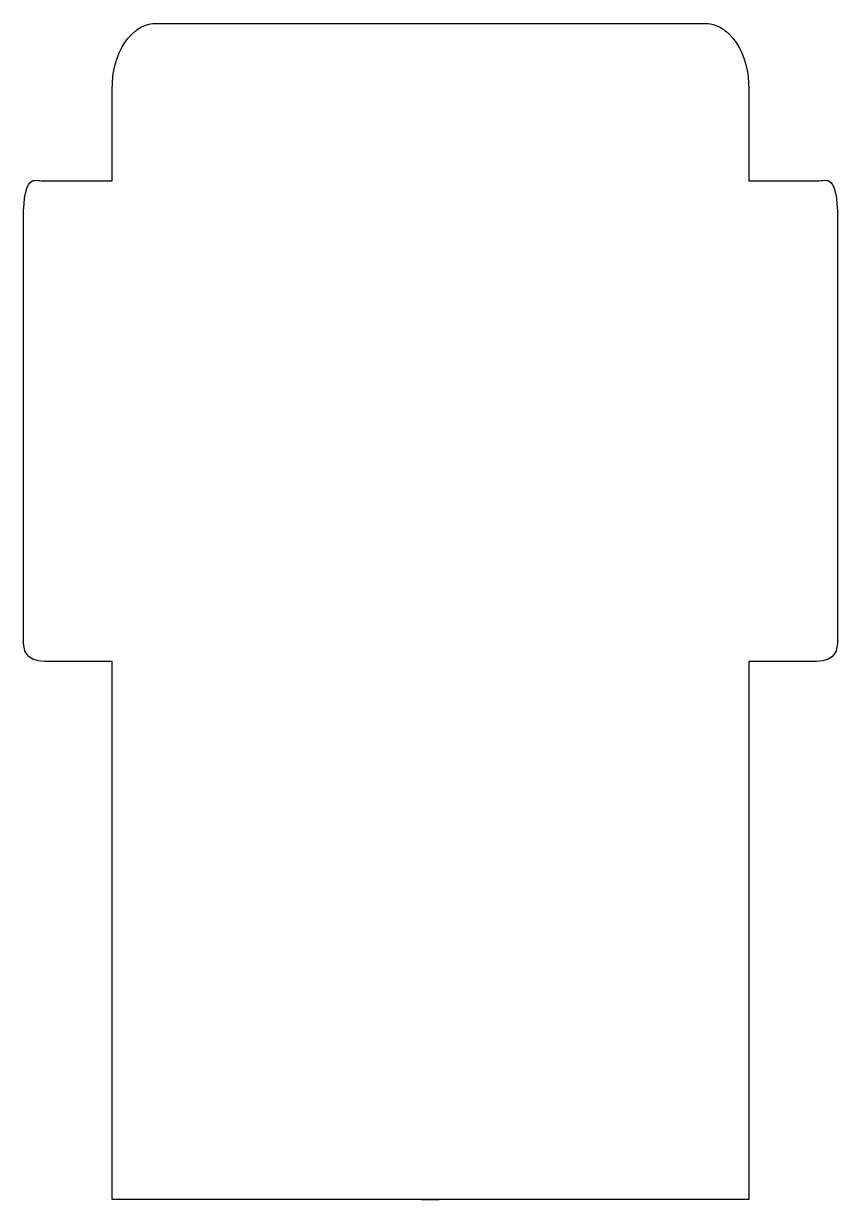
# Model space of a CAD drawing. Header units: centimetres. Extents: x -7.1 to 7.1, y -10.3 to 10.3.
import ezdxf

# ---------------------------------------------------------------- set-up
doc = ezdxf.new("R2010")
doc.units = ezdxf.units.CM
doc.header["$MEASUREMENT"] = 0
doc.layers.add('Camada 1', color=7, linetype='Continuous')

msp = doc.modelspace()

# ---------------------------------------------------------------- linework, layer by layer
at = {"layer": 'Camada 1'}
msp.add_open_spline([(-0.15478, -10.32425), (-0.15478, -10.32425), (5.59326, -10.32425), (5.59326, -10.32425), (5.59326, -10.32425), (5.59326, -10.32425), (5.59326, -0.8758), (5.59326, -0.8758), (5.59326, -0.8758), (5.59326, -0.8758), (6.43204, -0.8758), (6.77743, -0.8758), (6.77743, -0.8758), (7.12282, -0.8758), (7.14745, -0.65376), (7.14745, -0.50578), (7.14745, -0.50578), (7.14745, -0.50578), (7.14745, 6.08102), (7.14745, 6.89512), (7.14745, 6.89512), (7.14745, 7.70922), (6.9501, 7.56121), (6.80206, 7.56121), (6.80206, 7.56121), (6.65405, 7.56121), (5.59323, 7.56121), (5.59323, 7.56121), (5.59323, 7.56121), (5.59323, 7.56121), (5.59323, 8.25196), (5.59323, 9.14008), (5.59323, 9.14008), (5.59323, 10.0282), (5.07518, 10.32425), (4.87786, 10.32425), (4.87786, 10.32425), (4.68054, 10.32425), (0.90599, 10.32425), (0.26458, 10.32425), (0.26458, 10.32425), (0.26458, 10.32425), (-0.26458, 10.32425), (-0.26458, 10.32425), (-0.26458, 10.32425), (-0.90601, 10.32425), (-4.68048, 10.32425), (-4.87783, 10.32425), (-4.87783, 10.32425), (-5.07518, 10.32425), (-5.59326, 10.02821), (-5.59326, 9.14011), (-5.59326, 9.14011), (-5.59326, 8.25201), (-5.59326, 7.56124), (-5.59326, 7.56124), (-5.59326, 7.56124), (-5.59326, 7.56124), (-6.65405, 7.56124), (-6.80209, 7.56124), (-6.80209, 7.56124), (-6.95013, 7.56124), (-7.14745, 7.70924), (-7.14745, 6.89515), (-7.14745, 6.89515), (-7.14745, 6.08106), (-7.14745, -0.50575), (-7.14745, -0.50575), (-7.14745, -0.50575), (-7.14745, -0.65376), (-7.12279, -0.87577), (-6.7774, -0.87577), (-6.7774, -0.87577), (-6.43201, -0.87577), (-5.59326, -0.87577), (-5.59326, -0.87577), (-5.59326, -0.87577), (-5.59326, -0.87577), (-5.59326, -10.32423), (-5.59326, -10.32423), (-5.59326, -10.32423), (-5.59326, -10.32423), (0.15481, -10.32423), (0.15481, -10.32423), (0.15481, -10.32423), (0.15481, -10.32423), (-0.15478, -10.32423), (-0.15478, -10.32423), (-0.15478, -10.32423), (-0.15478, -10.32423), (-0.15478, -10.32425), (-0.15478, -10.32425)], degree=3, knots=[0, 0, 0, 0, 0.04166667, 0.04166667, 0.04166667, 0.04166667, 0.08333333, 0.08333333, 0.08333333, 0.08333333, 0.125, 0.125, 0.125, 0.125, 0.16666667, 0.16666667, 0.16666667, 0.16666667, 0.20833333, 0.20833333, 0.20833333, 0.20833333, 0.25, 0.25, 0.25, 0.25, 0.29166667, 0.29166667, 0.29166667, 0.29166667, 0.33333333, 0.33333333, 0.33333333, 0.33333333, 0.375, 0.375, 0.375, 0.375, 0.41666667, 0.41666667, 0.41666667, 0.41666667, 0.45833333, 0.45833333, 0.45833333, 0.45833333, 0.5, 0.5, 0.5, 0.5, 0.54166667, 0.54166667, 0.54166667, 0.54166667, 0.58333333, 0.58333333, 0.58333333, 0.58333333, 0.625, 0.625, 0.625, 0.625, 0.66666667, 0.66666667, 0.66666667, 0.66666667, 0.70833333, 0.70833333, 0.70833333, 0.70833333, 0.75, 0.75, 0.75, 0.75, 0.79166667, 0.79166667, 0.79166667, 0.79166667, 0.83333333, 0.83333333, 0.83333333, 0.83333333, 0.875, 0.875, 0.875, 0.875, 0.91666667, 0.91666667, 0.91666667, 0.91666667, 1, 1, 1, 1], dxfattribs=at)

doc.saveas('drawing.dxf')
